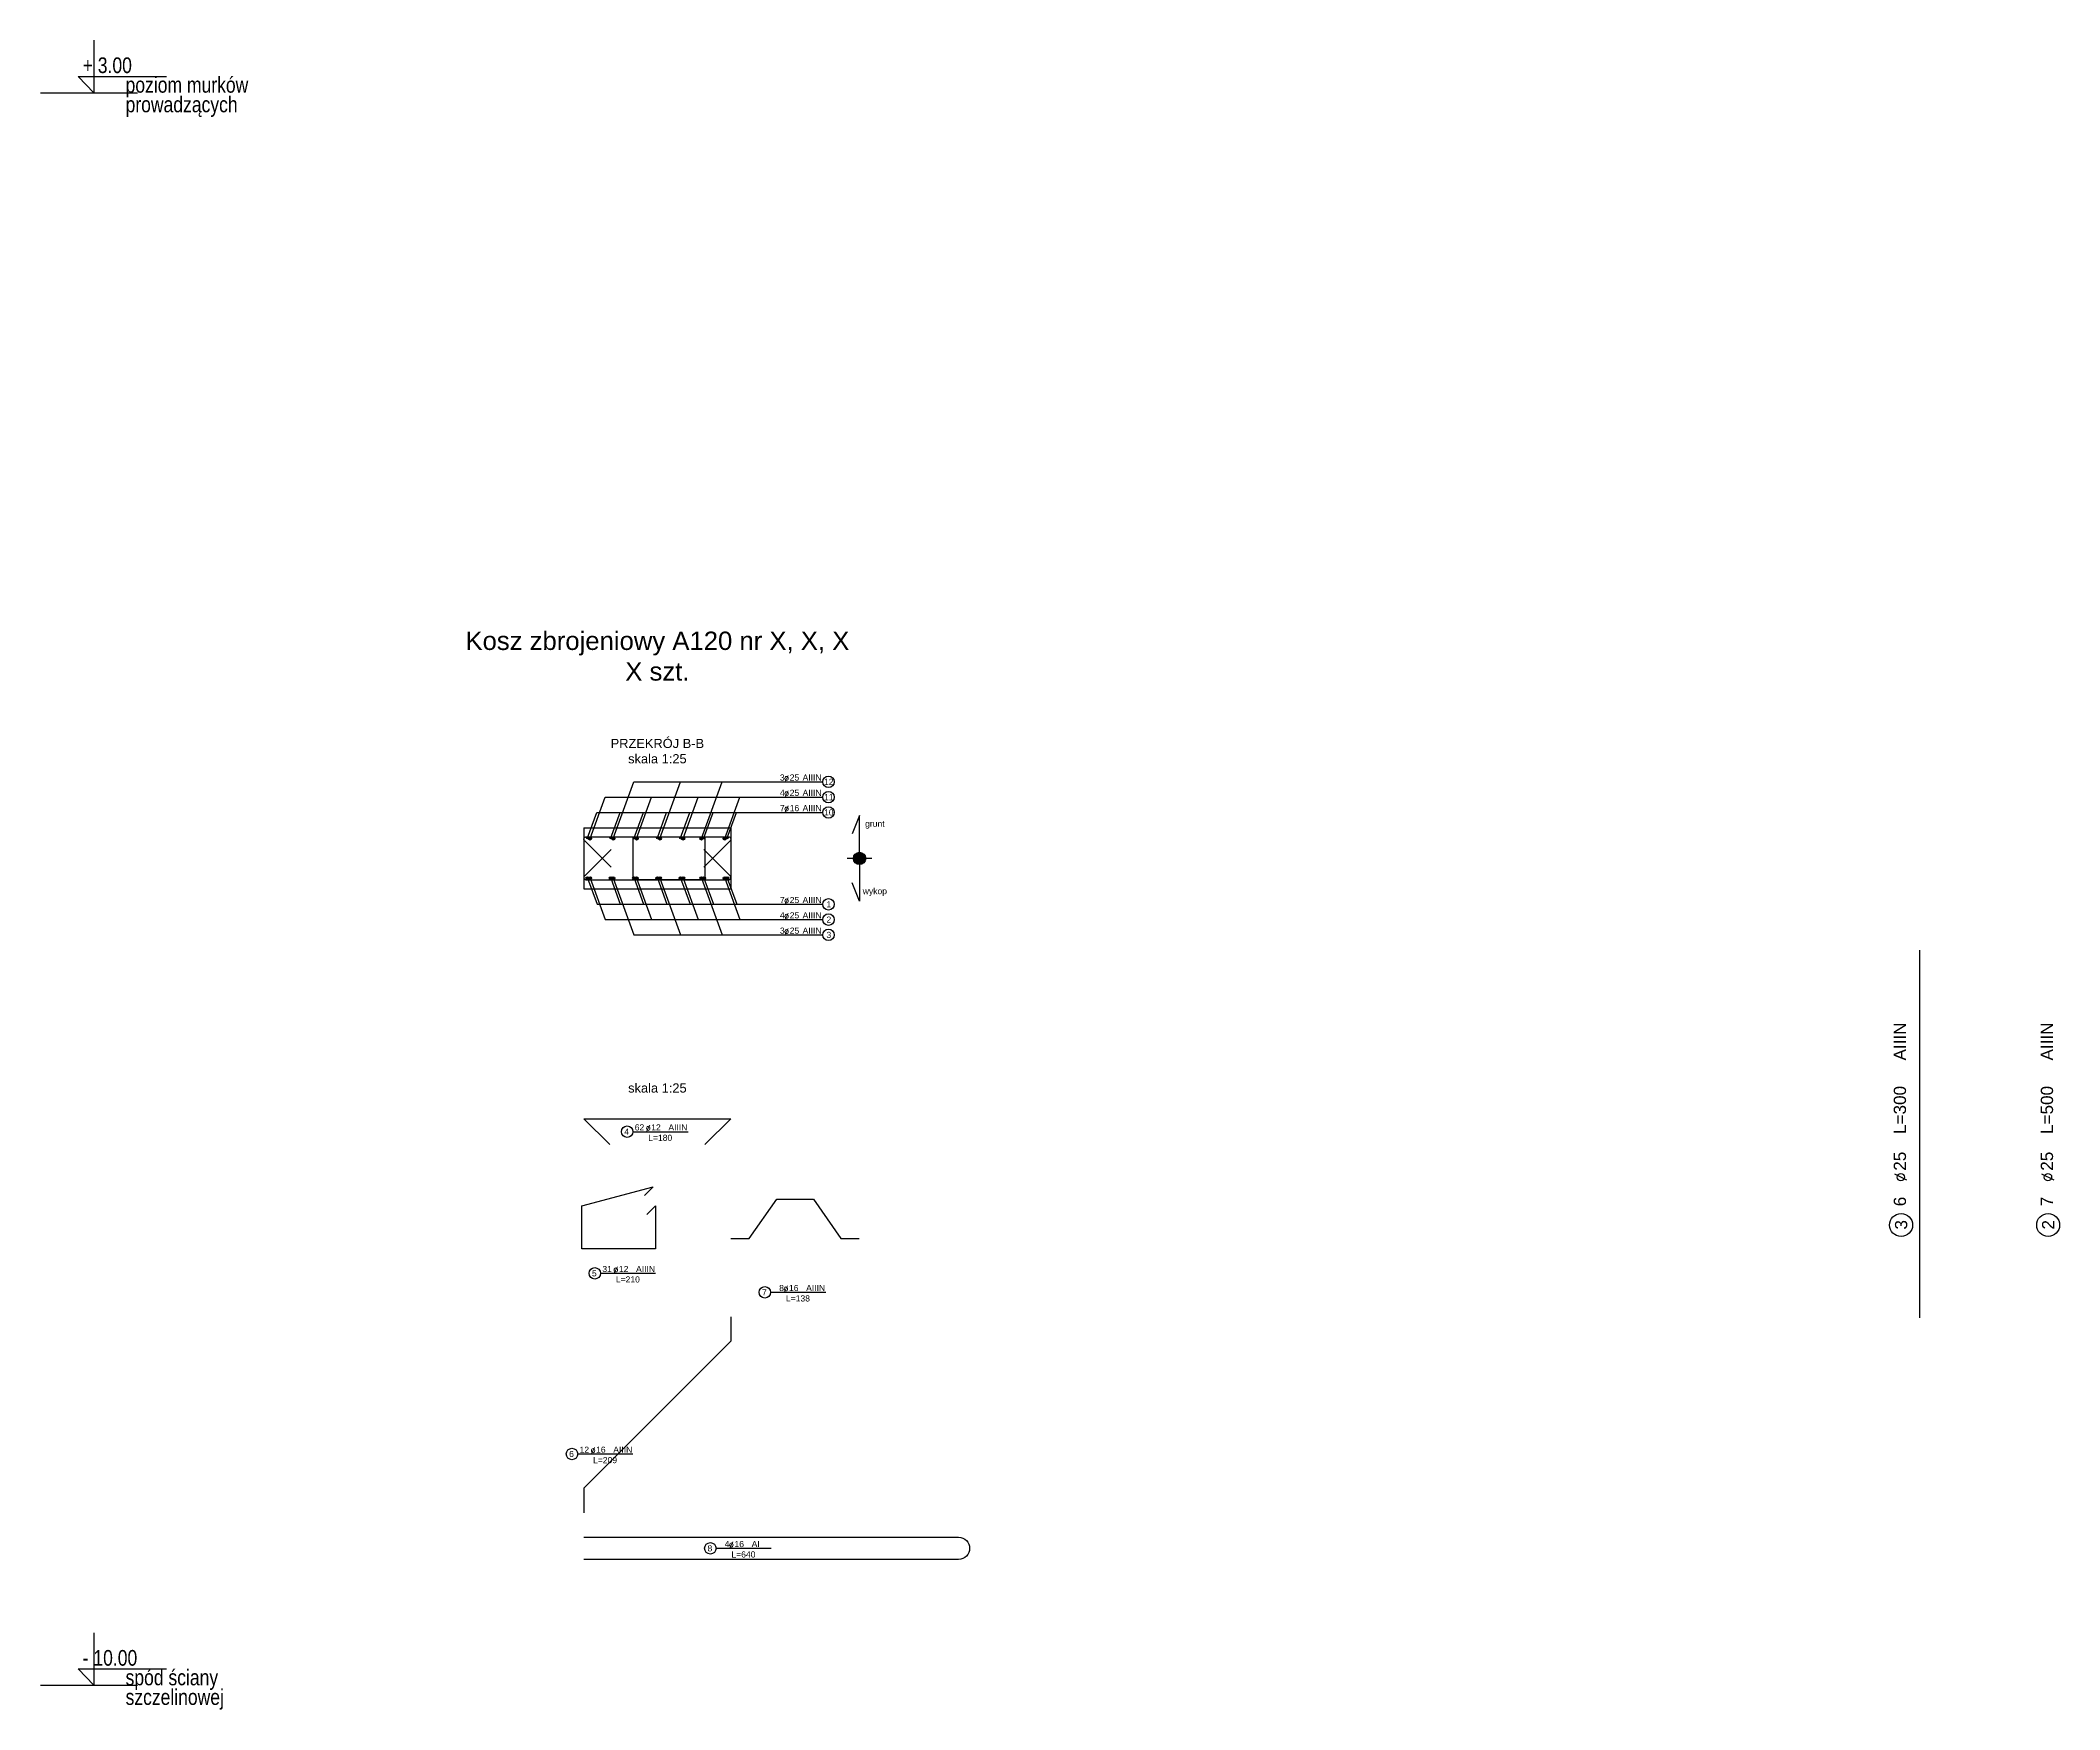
# Model space of a CAD drawing. Extents: x -5033 to 9347, y -16423 to -2430.
# Drawn here: x 536 to 2184, y -16263 to -14900 of the extents above; entities that cross this region are included whole.
import ezdxf
from ezdxf.enums import TextEntityAlignment as Align

# ---------------------------------------------------------------- set-up
doc = ezdxf.new("R2010")
doc.units = 0
doc.header["$MEASUREMENT"] = 0
for name, color, linetype in [('__SOL-KOTY_WYSOKOSCIOWE', 4, 'CONTINUOUS'), ('__SOL-OPISY', 4, 'CONTINUOUS'), ('__SOL-WIDOK', 4, 'CONTINUOUS'), ('__SOL-ZBROJENIE', 3, 'CONTINUOUS')]:
    doc.layers.add(name, color=color, linetype=linetype)
doc.styles.add('ARIAL', font='arial.ttf', dxfattribs={"height": 2.5})
doc.styles.add('SIMPLEX', font='SIMPLEX.SHX', dxfattribs={"width": 0.8})
doc.styles.get("Standard").update_dxf_attribs({"font": 'arial.ttf'})

# ---------------------------------------------------------------- blocks, each defined once
blk = doc.blocks.new('KOTA')
at = {"layer": '__SOL-KOTY_WYSOKOSCIOWE'}
for p, q in [((0, 33.4), (0, 0)), ((-34, 0), (28, 0)), ((0, 0), (-9.9, 10.4)), ((-9.9, 10.4), (46.5, 10.4))]:
    blk.add_line(p, q, dxfattribs=at)
at = {"layer": '__SOL-KOTY_WYSOKOSCIOWE', "style": 'ARIAL', "width": 0.8}
blk.add_attdef('RZEDNA', (500.5, 15.9), '', height=10.4, dxfattribs=at)
blk = doc.blocks.new('OPIS_PRAWY')
at = {"layer": '__SOL-OPISY'}
blk.add_line((0, 0), (90, 0), dxfattribs=at)
blk.add_circle((99.4, 0), 9.36, dxfattribs=at)
at = {"layer": '__SOL-OPISY', "style": 'SIMPLEX', "width": 0.9}
blk.add_text(' %%c ', height=10, dxfattribs=at).set_placement((20.9, 0.5))
at = {"layer": '__SOL-OPISY', "style": 'ARIAL', "width": 0.8}
blk.add_attdef('ILOSC', text='', height=10, dxfattribs=at).set_placement((27.1, 0.1), align=Align.RIGHT)
for tag, p in [('SREDNICA', (35.4, 0.1)), ('STAL', (58.4, 0.5))]:
    blk.add_attdef(tag, p, '', height=10, dxfattribs=at)
for tag, p in [('NUMER', (99.4, 0)), ('DLUGOSC', (52.8, -6.1))]:
    blk.add_attdef(tag, text='', height=10, dxfattribs=at).set_placement(p, align=Align.MIDDLE)
blk = doc.blocks.new('OPIS_LEWY')
at = {"layer": '__SOL-OPISY'}
blk.add_line((-90, 0), (0, 0), dxfattribs=at)
blk.add_circle((-99.4, 0), 9.36, dxfattribs=at)
at = {"layer": '__SOL-OPISY', "style": 'SIMPLEX', "width": 0.9}
blk.add_text(' %%c ', height=10, dxfattribs=at).set_placement((-75, 0.5))
at = {"layer": '__SOL-OPISY', "style": 'ARIAL', "width": 0.8}
for tag, p in [('NUMER', (-99.4, 0)), ('DLUGOSC', (-58.9, -6.6))]:
    blk.add_attdef(tag, text='', height=10, dxfattribs=at).set_placement(p, align=Align.MIDDLE)
blk.add_attdef('ILOSC', text='', height=10, dxfattribs=at).set_placement((-74, 0.1), align=Align.RIGHT)
for tag, p in [('SREDNICA', (-65.8, 0.1)), ('STAL', (-42.7, 0.3))]:
    blk.add_attdef(tag, p, '', height=10, dxfattribs=at)
blk = doc.blocks.new('OPIS_PRET_BEZ_LINII')
at = {"layer": '__SOL-OPISY'}
blk.add_circle((25.7, 0), 9.36, dxfattribs=at)
at = {"layer": '__SOL-OPISY', "style": 'SIMPLEX', "width": 0.9}
blk.add_text(' %%c ', height=10, dxfattribs=at).set_placement((64.7, -4.8), align=Align.CENTER)
at = {"layer": '__SOL-OPISY', "style": 'ARIAL', "width": 0.8}
blk.add_attdef('NUMER', text='', height=10, dxfattribs=at).set_placement((25.7, 0), align=Align.MIDDLE)
blk.add_attdef('ILOSC', text='', height=10, dxfattribs=at).set_placement((56.9, -5.1), align=Align.RIGHT)
for tag, p in [('SREDNICA', (71, -5.1)), ('DLUGOSC', (95.1, -5.2)), ('STAL', (144.7, -5.2))]:
    blk.add_attdef(tag, p, '', height=10, dxfattribs=at)

msp = doc.modelspace()

# ---------------------------------------------------------------- hatches: boundary and pattern name
at = {"layer": '__SOL-OPISY'}
msp.add_hatch(color=256, dxfattribs=at).paths.add_polyline_path([(1210, -15568, 1), (1200, -15568, 1)])
at = {"layer": '__SOL-ZBROJENIE'}
for points in [[(983.8, -15551.3, 1), (982.2, -15551.3, 1)], [(986.3, -15551.8, 1), (983.8, -15551.8, 1)], [(1002.8, -15551.3, 1), (1001.2, -15551.3, 1)], [(1005.3, -15551.8, 1), (1002.8, -15551.8, 1)], [(1021.8, -15551.3, 1), (1020.2, -15551.3, 1)], [(1024.3, -15551.8, 1), (1021.8, -15551.8, 1)], [(1040.8, -15551.3, 1), (1039.2, -15551.3, 1)], [(1043.3, -15551.8, 1), (1040.8, -15551.8, 1)], [(1059.8, -15551.3, 1), (1058.2, -15551.3, 1)], [(1062.3, -15551.8, 1), (1059.8, -15551.8, 1)], [(1077.2, -15551.8, 1), (1074.7, -15551.8, 1)], [(1078.8, -15551.3, 1), (1077.2, -15551.3, 1)], [(1096.2, -15551.8, 1), (1093.7, -15551.8, 1)], [(1097.8, -15551.3, 1), (1096.2, -15551.3, 1)], [(984.25, -15584.2, 1), (981.75, -15584.2, 1)], [(986.3, -15584.2, 1), (983.8, -15584.2, 1)], [(1003.25, -15584.2, 1), (1000.75, -15584.2, 1)], [(1005.3, -15584.2, 1), (1002.8, -15584.2, 1)], [(1022.25, -15584.2, 1), (1019.75, -15584.2, 1)], [(1024.3, -15584.2, 1), (1021.8, -15584.2, 1)], [(1041.25, -15584.2, 1), (1038.75, -15584.2, 1)], [(1043.3, -15584.2, 1), (1040.8, -15584.2, 1)], [(1060.25, -15584.2, 1), (1057.75, -15584.2, 1)], [(1062.3, -15584.2, 1), (1059.8, -15584.2, 1)], [(1077.2, -15584.2, 1), (1074.7, -15584.2, 1)], [(1079.25, -15584.2, 1), (1076.75, -15584.2, 1)], [(1096.2, -15584.2, 1), (1093.7, -15584.2, 1)], [(1098.25, -15584.2, 1), (1095.75, -15584.2, 1)]]:
    msp.add_hatch(color=256, dxfattribs=at).paths.add_polyline_path(points)

# ---------------------------------------------------------------- linework, layer by layer
at = {"layer": '__SOL-OPISY'}
for p, q in [((1004.05, -15551.8), (1020.88, -15505.5)), ((1020.88, -15505.5), (1130, -15505.5)), ((1042.05, -15551.8), (1058.88, -15505.5)), ((1075.95, -15551.8), (1092.78, -15505.5)), ((985.05, -15551.8), (997.33, -15518)), ((997.33, -15518), (1130, -15518)), ((1023.05, -15551.8), (1035.33, -15518)), ((1061.05, -15551.8), (1073.33, -15518)), ((1094.95, -15551.8), (1107.23, -15518)), ((983, -15551.3), (990.57, -15530.5)), ((990.57, -15530.5), (1130, -15530.5)), ((1002, -15551.3), (1009.57, -15530.5)), ((1021, -15551.3), (1028.57, -15530.5)), ((1040, -15551.3), (1047.57, -15530.5)), ((1059, -15551.3), (1066.57, -15530.5)), ((1078, -15551.3), (1085.57, -15530.5)), ((1097, -15551.3), (1104.57, -15530.5)), ((1205, -15533), (1199, -15548)), ((1205, -15568), (1205, -15533)), ((1215, -15568), (1195, -15568)), ((1205, -15568), (1205, -15603)), ((983, -15584.2), (990.73, -15605.5)), ((985.05, -15584.2), (997.33, -15618)), ((1002, -15584.2), (1009.73, -15605.5)), ((1004.05, -15584.2), (1020.88, -15630.5)), ((1021, -15584.2), (1028.73, -15605.5)), ((1023.05, -15584.2), (1035.33, -15618)), ((1040, -15584.2), (1047.73, -15605.5)), ((1042.05, -15584.2), (1058.88, -15630.5)), ((1059, -15584.2), (1066.73, -15605.5)), ((1061.05, -15584.2), (1073.33, -15618)), ((1075.95, -15584.2), (1092.78, -15630.5)), ((1078, -15584.2), (1085.73, -15605.5)), ((1094.95, -15584.2), (1107.23, -15618)), ((1097, -15584.2), (1104.73, -15605.5)), ((1205, -15603), (1199, -15588)), ((990.73, -15605.5), (1130, -15605.5)), ((997.33, -15618), (1130, -15618)), ((1020.88, -15630.5), (1130, -15630.5))]:
    msp.add_line(p, q, dxfattribs=at)
msp.add_circle((1205, -15568), 5, dxfattribs=at)
at = {"layer": '__SOL-WIDOK'}
for p, q in [((980, -15543), (980, -15593)), ((980, -15543), (1100, -15543)), ((1100, -15543), (1100, -15593)), ((980, -15593), (1100, -15593))]:
    msp.add_line(p, q, dxfattribs=at)
at = {"layer": '__SOL-ZBROJENIE'}
msp.add_line((2070, -15643), (2070, -15943), dxfattribs=at)
for points in [[(1002.21, -15575.2), (981, -15554, -0.7), (981.5, -15550.5), (1098.5, -15550.5, -0.7), (1099, -15554), (1077.79, -15575.2)], [(1002.21, -15575.2), (981, -15554, -0.7), (981.5, -15550.5), (1098.5, -15550.5, -0.7), (1099, -15554), (1077.79, -15575.2)], [(1002.21, -15560.8), (981, -15582, 0.7), (981.5, -15585.5), (1098.5, -15585.5, 0.7), (1099, -15582), (1077.79, -15560.8)], [(1002.21, -15560.8), (981, -15582, 0.7), (981.5, -15585.5), (1098.5, -15585.5, 0.7), (1099, -15582), (1077.79, -15560.8)], [(980, -16122.2), (1285.86, -16122.2, -1), (1285.86, -16140.2), (980, -16140.2)]]:
    msp.add_lwpolyline(points, format="xyb", dxfattribs=at)
msp.add_lwpolyline([(1020.7, -15550.5), (1078.3, -15550.5, -0.414214), (1078.8, -15551), (1078.8, -15585, -0.414214), (1078.3, -15585.5), (1020.7, -15585.5, -0.414214), (1020.2, -15585), (1020.2, -15551, -0.414214)], format="xyb", close=True, dxfattribs=at)
for points in [[(1001.21, -15801.7), (980, -15780.5), (1100, -15780.5), (1078.79, -15801.7)], [(1031.53, -15858.8), (1038.6, -15851.7), (1038.6, -15886.7), (978.4, -15886.7), (978.4, -15851.7), (1036.55, -15836.1), (1029.48, -15843.2)], [(1100, -15878.2), (1115, -15878.2), (1137.41, -15846.2), (1167.41, -15846.2), (1189.81, -15878.2), (1204.81, -15878.2)], [(1100, -15942.2), (1100, -15962.2), (980, -16082.2), (980, -16102.2)]]:
    msp.add_lwpolyline(points, dxfattribs=at)
for centre, radius in [((983, -15551.3), 0.8), ((985.05, -15551.8), 1.25), ((1002, -15551.3), 0.8), ((1004.05, -15551.8), 1.25), ((1021, -15551.3), 0.8), ((1023.05, -15551.8), 1.25), ((1040, -15551.3), 0.8), ((1042.05, -15551.8), 1.25), ((1059, -15551.3), 0.8), ((1061.05, -15551.8), 1.25), ((1075.95, -15551.8), 1.25), ((1078, -15551.3), 0.8), ((1094.95, -15551.8), 1.25), ((1097, -15551.3), 0.8), ((983, -15584.2), 1.25), ((985.05, -15584.2), 1.25), ((1002, -15584.2), 1.25), ((1004.05, -15584.2), 1.25), ((1021, -15584.2), 1.25), ((1023.05, -15584.2), 1.25), ((1040, -15584.2), 1.25), ((1042.05, -15584.2), 1.25), ((1059, -15584.2), 1.25), ((1061.05, -15584.2), 1.25), ((1075.95, -15584.2), 1.25), ((1078, -15584.2), 1.25), ((1094.95, -15584.2), 1.25), ((1097, -15584.2), 1.25)]:
    msp.add_circle(centre, radius, dxfattribs=at)

# ---------------------------------------------------------------- block references
at = {"layer": '__SOL-KOTY_WYSOKOSCIOWE'}
ref = msp.add_blockref('KOTA', (580, -14943), dxfattribs=dict(at, xscale=1.28, yscale=1.28, zscale=1.28))
ref.add_attrib('RZEDNA', '+ 3.00', (571, -14927), dxfattribs={"height": 12.8, "style": 'ARIAL', "width": 0.8})
ref.add_attrib('OPIS1', 'poziom murków', (606, -14943), dxfattribs={"height": 12.8, "style": 'ARIAL', "width": 0.8})
ref.add_attrib('OPIS2', 'prowadzących', (606, -14959), dxfattribs={"height": 12.8, "style": 'ARIAL', "width": 0.8})
ref = msp.add_blockref('KOTA', (580, -16243), dxfattribs=dict(at, xscale=1.28, yscale=1.28, zscale=1.28))
ref.add_attrib('RZEDNA', '- 10.00', (571, -16227), dxfattribs={"height": 12.8, "style": 'ARIAL', "width": 0.8})
ref.add_attrib('OPIS1', 'spód ściany', (606, -16243), dxfattribs={"height": 12.8, "style": 'ARIAL', "width": 0.8})
ref.add_attrib('OPIS2', 'szczelinowej', (606, -16259), dxfattribs={"height": 12.8, "style": 'ARIAL', "width": 0.8})
at = {"layer": '__SOL-OPISY'}
ref = msp.add_blockref('OPIS_PRAWY', (1130, -15505.5), dxfattribs=dict(at, xscale=0.5, yscale=0.5, zscale=0.5))
ref.add_attrib('ILOSC', '3', (1140, -15504.5), dxfattribs={"height": 5, "style": 'ARIAL'})
ref.add_attrib('SREDNICA', '25', (1148, -15504.5), dxfattribs={"height": 5, "style": 'ARIAL'})
ref.add_attrib('STAL', 'AIIIN', (1158.5, -15504.5), dxfattribs={"height": 5, "style": 'ARIAL'})
ref.add_attrib('NUMER', '12', (1176, -15508), dxfattribs={"height": 5, "style": 'ARIAL'})
ref = msp.add_blockref('OPIS_PRAWY', (1130, -15518), dxfattribs=dict(at, xscale=0.5, yscale=0.5, zscale=0.5))
ref.add_attrib('ILOSC', '4', (1140, -15517), dxfattribs={"height": 5, "style": 'ARIAL'})
ref.add_attrib('SREDNICA', '25', (1148, -15517), dxfattribs={"height": 5, "style": 'ARIAL'})
ref.add_attrib('STAL', 'AIIIN', (1158.5, -15517), dxfattribs={"height": 5, "style": 'ARIAL'})
ref.add_attrib('NUMER', '11', (1176, -15520.5), dxfattribs={"height": 5, "style": 'ARIAL'})
ref = msp.add_blockref('OPIS_PRAWY', (1130, -15530.5), dxfattribs=dict(at, xscale=0.5, yscale=0.5, zscale=0.5))
ref.add_attrib('ILOSC', '7', (1140, -15529.5), dxfattribs={"height": 5, "style": 'ARIAL'})
ref.add_attrib('SREDNICA', '16', (1148, -15529.5), dxfattribs={"height": 5, "style": 'ARIAL'})
ref.add_attrib('STAL', 'AIIIN', (1158.5, -15529.5), dxfattribs={"height": 5, "style": 'ARIAL'})
ref.add_attrib('NUMER', '10', (1176, -15533), dxfattribs={"height": 5, "style": 'ARIAL'})
ref = msp.add_blockref('OPIS_PRAWY', (1130, -15605.5), dxfattribs=dict(at, xscale=0.5, yscale=0.5, zscale=0.5))
ref.add_attrib('ILOSC', '7', (1140, -15604.5), dxfattribs={"height": 5, "style": 'ARIAL'})
ref.add_attrib('SREDNICA', '25', (1148, -15604.5), dxfattribs={"height": 5, "style": 'ARIAL'})
ref.add_attrib('STAL', 'AIIIN', (1158.5, -15604.5), dxfattribs={"height": 5, "style": 'ARIAL'})
ref.add_attrib('NUMER', '1', (1178, -15608), dxfattribs={"height": 5, "style": 'ARIAL'})
ref = msp.add_blockref('OPIS_PRAWY', (1130, -15618), dxfattribs=dict(at, xscale=0.5, yscale=0.5, zscale=0.5))
ref.add_attrib('ILOSC', '4', (1140, -15617), dxfattribs={"height": 5, "style": 'ARIAL'})
ref.add_attrib('SREDNICA', '25', (1148, -15617), dxfattribs={"height": 5, "style": 'ARIAL'})
ref.add_attrib('STAL', 'AIIIN', (1158.5, -15617), dxfattribs={"height": 5, "style": 'ARIAL'})
ref.add_attrib('NUMER', '2', (1178, -15620.5), dxfattribs={"height": 5, "style": 'ARIAL'})
ref = msp.add_blockref('OPIS_PRAWY', (1130, -15630.5), dxfattribs=dict(at, xscale=0.5, yscale=0.5, zscale=0.5))
ref.add_attrib('ILOSC', '3', (1140, -15629.5), dxfattribs={"height": 5, "style": 'ARIAL'})
ref.add_attrib('SREDNICA', '25', (1148, -15629.5), dxfattribs={"height": 5, "style": 'ARIAL'})
ref.add_attrib('STAL', 'AIIIN', (1158.5, -15629.5), dxfattribs={"height": 5, "style": 'ARIAL'})
ref.add_attrib('NUMER', '3', (1178, -15633), dxfattribs={"height": 5, "style": 'ARIAL'})
ref = msp.add_blockref('OPIS_PRET_BEZ_LINII', (2055, -15893), dxfattribs=dict(at, rotation=90))
ref.add_attrib('NUMER', '3', (2060, -15871), dxfattribs={"height": 10, "rotation": 90, "style": 'ARIAL'})
ref.add_attrib('ILOSC', '6', (2059, -15852), dxfattribs={"height": 10, "rotation": 90, "style": 'ARIAL'})
ref.add_attrib('SREDNICA', '25', (2059, -15823), dxfattribs={"height": 10, "rotation": 90, "style": 'ARIAL'})
ref.add_attrib('DLUGOSC', 'L=300', (2059, -15793), dxfattribs={"height": 10, "rotation": 90, "style": 'ARIAL'})
ref.add_attrib('STAL', 'AIIIN', (2059, -15733), dxfattribs={"height": 10, "rotation": 90, "style": 'ARIAL'})
ref = msp.add_blockref('OPIS_PRET_BEZ_LINII', (2175, -15893), dxfattribs=dict(at, rotation=90))
ref.add_attrib('NUMER', '2', (2180, -15871), dxfattribs={"height": 10, "rotation": 90, "style": 'ARIAL'})
ref.add_attrib('ILOSC', '7', (2179, -15852), dxfattribs={"height": 10, "rotation": 90, "style": 'ARIAL'})
ref.add_attrib('SREDNICA', '25', (2179, -15823), dxfattribs={"height": 10, "rotation": 90, "style": 'ARIAL'})
ref.add_attrib('DLUGOSC', 'L=500', (2179, -15793), dxfattribs={"height": 10, "rotation": 90, "style": 'ARIAL'})
ref.add_attrib('STAL', 'AIIIN', (2179, -15733), dxfattribs={"height": 10, "rotation": 90, "style": 'ARIAL'})
ref = msp.add_blockref('OPIS_LEWY', (1065, -15791.1), dxfattribs=dict(at, xscale=0.5, yscale=0.5, zscale=0.5))
ref.add_attrib('ILOSC', '62', (1021.5, -15790.1), dxfattribs={"height": 5, "style": 'ARIAL'})
ref.add_attrib('SREDNICA', '12', (1035, -15790.1), dxfattribs={"height": 5, "style": 'ARIAL'})
ref.add_attrib('DLUGOSC', 'L=180', (1032.5, -15798.6), dxfattribs={"height": 5, "style": 'ARIAL'})
ref.add_attrib('STAL', 'AIIIN', (1049, -15790.1), dxfattribs={"height": 5, "style": 'ARIAL'})
ref.add_attrib('NUMER', '4', (1013, -15793.6), dxfattribs={"height": 5, "style": 'ARIAL'})
ref = msp.add_blockref('OPIS_LEWY', (1038.6, -15906.7), dxfattribs=dict(at, xscale=0.5, yscale=0.5, zscale=0.5))
ref.add_attrib('ILOSC', '31', (995.1, -15905.7), dxfattribs={"height": 5, "style": 'ARIAL'})
ref.add_attrib('SREDNICA', '12', (1008.6, -15905.7), dxfattribs={"height": 5, "style": 'ARIAL'})
ref.add_attrib('DLUGOSC', 'L=210', (1006.1, -15914.2), dxfattribs={"height": 5, "style": 'ARIAL'})
ref.add_attrib('STAL', 'AIIIN', (1022.6, -15905.7), dxfattribs={"height": 5, "style": 'ARIAL'})
ref.add_attrib('NUMER', '5', (986.6, -15909.2), dxfattribs={"height": 5, "style": 'ARIAL'})
ref = msp.add_blockref('OPIS_LEWY', (1177.41, -15922.2), dxfattribs=dict(at, xscale=0.5, yscale=0.5, zscale=0.5))
ref.add_attrib('ILOSC', '8', (1139.41, -15921.2), dxfattribs={"height": 5, "style": 'ARIAL'})
ref.add_attrib('SREDNICA', '16', (1147.41, -15921.2), dxfattribs={"height": 5, "style": 'ARIAL'})
ref.add_attrib('DLUGOSC', 'L=138', (1144.91, -15929.7), dxfattribs={"height": 5, "style": 'ARIAL'})
ref.add_attrib('STAL', 'AIIIN', (1161.41, -15921.2), dxfattribs={"height": 5, "style": 'ARIAL'})
ref.add_attrib('NUMER', '7', (1125.41, -15924.7), dxfattribs={"height": 5, "style": 'ARIAL'})
ref = msp.add_blockref('OPIS_LEWY', (1020, -16054.2), dxfattribs=dict(at, xscale=0.5, yscale=0.5, zscale=0.5))
ref.add_attrib('ILOSC', '12', (976.5, -16053.2), dxfattribs={"height": 5, "style": 'ARIAL'})
ref.add_attrib('SREDNICA', '16', (990, -16053.2), dxfattribs={"height": 5, "style": 'ARIAL'})
ref.add_attrib('DLUGOSC', 'L=209', (987.5, -16061.7), dxfattribs={"height": 5, "style": 'ARIAL'})
ref.add_attrib('STAL', 'AIIIN', (1004, -16053.2), dxfattribs={"height": 5, "style": 'ARIAL'})
ref.add_attrib('NUMER', '6', (968, -16056.7), dxfattribs={"height": 5, "style": 'ARIAL'})
ref = msp.add_blockref('OPIS_LEWY', (1132.93, -16131.2), dxfattribs=dict(at, xscale=0.5, yscale=0.5, zscale=0.5))
ref.add_attrib('ILOSC', '4', (1094.93, -16130.2), dxfattribs={"height": 5, "style": 'ARIAL'})
ref.add_attrib('SREDNICA', '16', (1102.93, -16130.2), dxfattribs={"height": 5, "style": 'ARIAL'})
ref.add_attrib('DLUGOSC', 'L=640', (1100.43, -16138.7), dxfattribs={"height": 5, "style": 'ARIAL'})
ref.add_attrib('STAL', 'AI', (1116.93, -16130.2), dxfattribs={"height": 5, "style": 'ARIAL'})
ref.add_attrib('NUMER', '8', (1080.93, -16133.7), dxfattribs={"height": 5, "style": 'ARIAL'})

# ---------------------------------------------------------------- texts
at = {"layer": '__SOL-OPISY', "width": 2500, "attachment_point": 5}
for s, insert, char_height in [('Kosz zbrojeniowy A120 nr X, X, X\\PX szt.\\P', (1040, -15403), 15), ('PRZEKRÓJ B-B\\Pskala 1:25\\P', (1040, -15480.5), 7.5), ('grunt\\P', (1217.5, -15540.5), 5), ('wykop\\P', (1217.5, -15595.5), 5), ('skala 1:25\\P', (1040, -15755.5), 7.5)]:
    msp.add_mtext(s, dxfattribs=dict(at, insert=insert, char_height=char_height))

doc.saveas('drawing.dxf')
